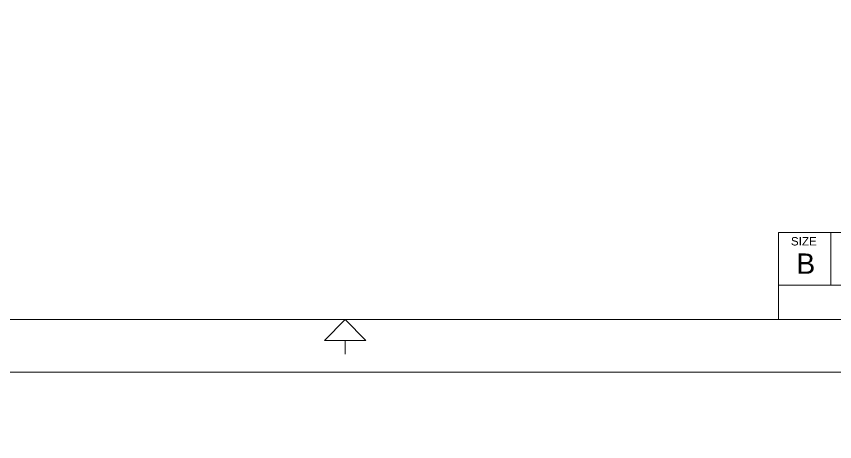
# Model space of a CAD drawing. Header units: inches. Extents: x 0 to 30, y 0 to 13.8.
# Drawn here: x 6.12 to 12.04, y 0 to 3.07 of the extents above; entities that cross this region are included whole.
import ezdxf

# ---------------------------------------------------------------- set-up
doc = ezdxf.new("R2010")
doc.units = ezdxf.units.IN
doc.header["$MEASUREMENT"] = 0
doc.layers.add('CONTINUOUS', color=7, linetype='Continuous', lineweight=0)
doc.layers.add('DIMENSIONS', color=7, linetype='Continuous', lineweight=0)
doc.dimstyles.get("Standard").update_dxf_attribs({"dimtxt": 0.18, "dimasz": 0.18, "dimexe": 0.18, "dimexo": 0.0625, "dimgap": 0.09, "dimtad": 0, "dimtih": 1, "dimtoh": 1, "dimdec": 4, "dimzin": 0, "dimdsep": 46, "dimtxsty": 'Standard', "dimcen": 0.09, "dimadec": 0, "dimazin": 0, "dimtfac": 1, "dimtdec": 4, "dimtofl": 0, "dimtmove": 0, "dimatfit": 3, "dimfxl": 1, "dimtolj": 1, "dimtzin": 0, "dimarcsym": 0})

# ---------------------------------------------------------------- blocks, each defined once
blk = doc.blocks.new('D50')
h = blk.add_hatch(color=7)
h.paths.add_polyline_path([(15.2218, 7.7998), (15.1318, 7.8148), (15.2218, 7.8298)], flags=0)
h.paths.add_polyline_path([(15.0179, 7.8298), (15.1079, 7.8148), (15.0179, 7.7998)], flags=0)
at = {"layer": 'DIMENSIONS'}
for p, q in [((15.1079, 7.7797), (15.1079, 7.8773)), ((15.1318, 7.7797), (15.1318, 7.8773)), ((15.0179, 7.8148), (15.0639, 7.8148)), ((15.0639, 7.8148), (15.0639, 7.8148)), ((15.2218, 7.8148), (15.3818, 7.8148))]:
    blk.add_line(p, q, dxfattribs=at)
for points in [[(15.1079, 7.8148), (15.0179, 7.7998), (15.0179, 7.8298), (15.1079, 7.8148)], [(15.1318, 7.8148), (15.2218, 7.8298), (15.2218, 7.7998), (15.1318, 7.8148)]]:
    blk.add_lwpolyline(points, dxfattribs=at)
at = {"layer": 'DIMENSIONS', "char_height": 0.077554, "attachment_point": 5}
for s, insert in [('{\\fArial|b0|i0|c0|p0;}', (14.7236, 7.8148)), ('{\\fArial|b0|i0|c0|p0;.105}{\\fArial|b0|i0|c0|p0;}', (14.8625, 7.8148)), ('{\\fArial|b0|i0|c0|p0;}', (14.8625, 7.8148)), ('{\\fArial|b0|i0|c0|p0;}', (14.8625, 7.8148)), ('{\\fArial|b0|i0|c0|p0;}', (15.0014, 7.8148))]:
    blk.add_mtext(s, dxfattribs=dict(at, insert=insert))
blk = doc.blocks.new('BLOCK25')
at = {"layer": 'CONTINUOUS'}
for p, q in [((11.63, 1.51), (15.88, 1.51)), ((11.63, 0.88), (11.63, 1.51)), ((12.01, 1.13), (12.01, 1.51)), ((11.63, 1.13), (15.88, 1.13)), ((1.12, 0.88), (15.88, 0.88)), ((8.5, 0.63), (8.5, 0.73)), ((0.5, 0.5), (16.5, 0.5))]:
    blk.add_line(p, q, dxfattribs=at)
blk.add_lwpolyline([(8.35, 0.73), (8.65, 0.73), (8.5, 0.88), (8.5, 0.88), (8.35, 0.73)], dxfattribs=at)
at = {"layer": 'CONTINUOUS', "attachment_point": 4}
for s, insert, char_height in [('{\\fArial|b0|i0|c0|p0;\\C7;SIZE}{\\fArial|b0|i0|c0|p0;\\C7;}', (11.7209, 1.4451), 0.06032), ('{\\fArial|b0|i0|c0|p0;\\C7;B}{\\fArial|b0|i0|c0|p0;\\C7;}', (11.7596, 1.2841), 0.14649)]:
    blk.add_mtext(s, dxfattribs=dict(at, insert=insert, char_height=char_height))

msp = doc.modelspace()

# ---------------------------------------------------------------- block references
at = {"layer": 'CONTINUOUS'}
msp.add_blockref('BLOCK25', (0, 0), dxfattribs=at)

# ---------------------------------------------------------------- dimensions: what is measured, and where the dimension line sits
at = {"layer": 'DIMENSIONS'}
dim = msp.add_linear_dim(base=(0, 0), p1=(15.1318, 7.7172), p2=(15.1079, 7.7172), angle=180, dimstyle='Standard', override={"dimtxt": 0.098408, "dimtad": 0, "dimdec": 3, "dimzin": 0, "dimse1": 0, "dimse2": 0, "dimsd1": 0, "dimsd2": 0, "dimadec": 3, "dimazin": 0, "dimtol": 0, "dimlim": 0, "dimtp": 0, "dimtm": 0, "dimtdec": 3}, dxfattribs=at)
dim.commit()
dim.dimension.update_dxf_attribs({"geometry": 'D50', "text_midpoint": (29.9943, 13.586), "text_rotation": 180})

doc.saveas('drawing.dxf')
